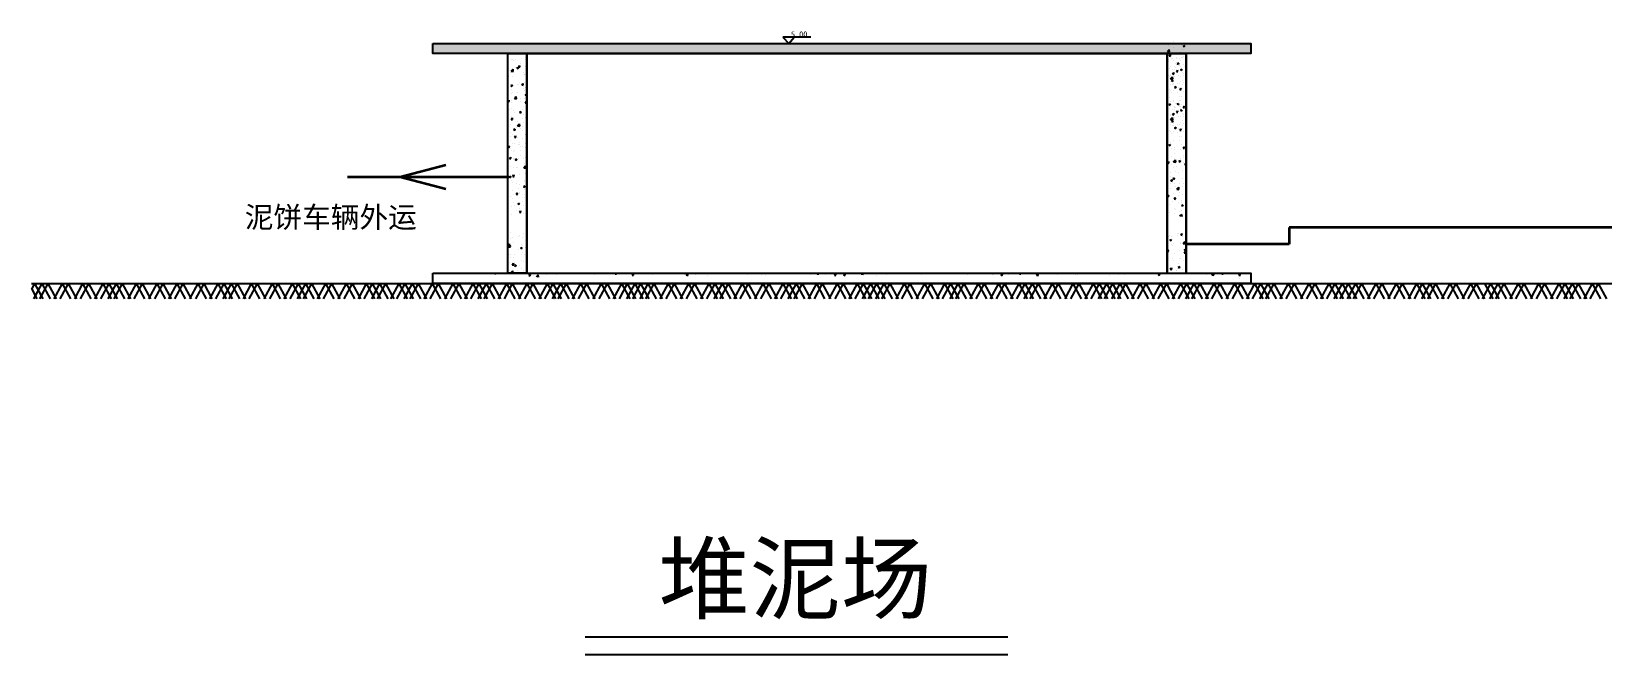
# Model space of a CAD drawing. Header units: inches. Extents: x -343134 to -190334, y -250018 to -182064.
# Drawn here: x -343134 to -310235, y -239832 to -226790 of the extents above; entities that cross this region are included whole.
import ezdxf

# ---------------------------------------------------------------- set-up
doc = ezdxf.new("R2010")
doc.units = ezdxf.units.IN
doc.header["$MEASUREMENT"] = 0

msp = doc.modelspace()

# ---------------------------------------------------------------- hatches: boundary and pattern name
at = {"ltscale": 5}
h = msp.add_hatch(dxfattribs=at)
h.set_pattern_fill('AR-CONC', color=256, scale=50, style=0)
h.set_pattern_definition([(50, (-61399.2, 19613.45), (358.6301, -31.37607), [37.5, -412.5]), (355, (-61399.2, 19613.45), (-69.37567, 376.09607), [30, -330]), (100.4514, (-61369.32, 19610.83), (289.2547, 344.71977), [31.8701, -350.57106]), (46.1842, (-61399.2, 19713.45), (533.6205, -82.7595), [56.25, -618.75]), (96.6356, (-61354.74, 19706.55), (467.33135, 487.0589), [47.80514, -525.8565]), (351.1842, (-61399.2, 19713.45), (467.331, 487.0593), [45, -495]), (21, (-61349.2, 19688.45), (298.45353, -201.30945), [37.5, -412.5]), (326, (-61349.2, 19688.45), (121.65767, 362.57502), [30, -330]), (71.4514, (-61324.34, 19671.67), (420.1113, 161.26525), [31.8701, -350.57106]), (37.5, (-61399.2, 19613.45), (6.079928, 166.446927), [0, -326, 0, -335, 0, -331.25]), (7.5, (-61399.2, 19613.45), (131.53477, 197.20586), [0, -191, 0, -318.5, 0, -126.25]), (327.5, (-61510.7, 19613.45), (266.91122, -11.277436), [0, -125, 0, -390, 0, -517.5]), (317.5, (-61560.7, 19613.45), (291.59308, 50.05249), [0, -162.5, 0, -259, 0, -367.5])])
h.paths.add_polyline_path([(-334727, -227039), (-334727, -227253), (-317602, -227253), (-317602, -227039)])

# ---------------------------------------------------------------- linework, layer by layer
for p, q in [((-326814, -226909), (-327398, -226909)), ((-327398, -226909), (-327271, -227039)), ((-327271, -227039), (-327164, -226909)), ((-334727, -227253), (-334727, -227039)), ((-334727, -227039), (-317602, -227039)), ((-317602, -227253), (-334727, -227253)), ((-333158, -227253), (-318954, -227253)), ((-333158, -229239), (-333158, -227253)), ((-333158, -227253), (-332759, -227253)), ((-333158, -229239), (-333158, -227253)), ((-332789, -227329), (-332789, -227329)), ((-332759, -229239), (-332759, -227253)), ((-332759, -227253), (-332759, -229239)), ((-319354, -229239), (-319354, -227253)), ((-319354, -227253), (-319354, -229239)), ((-319350, -227203), (-319350, -227203)), ((-319346, -227212), (-319307, -227172)), ((-319346, -227212), (-319301, -227219)), ((-319320, -227258), (-319320, -227258)), ((-319314, -227060), (-319314, -227060)), ((-319314, -227092), (-319314, -227092)), ((-319309, -227303), (-319284, -227274)), ((-319309, -227303), (-319279, -227306)), ((-319301, -227219), (-319307, -227171)), ((-319279, -227306), (-319285, -227274)), ((-319218, -227005), (-319218, -227005)), ((-319213, -227243), (-319213, -227243)), ((-319209, -227127), (-319209, -227127)), ((-319147, -227325), (-319147, -227325)), ((-319063, -227223), (-319063, -227223)), ((-319060, -227327), (-319060, -227327)), ((-319057, -227057), (-319057, -227057)), ((-319047, -227071), (-319047, -227071)), ((-319034, -227161), (-319034, -227161)), ((-319020, -227095), (-318985, -227082)), ((-319020, -227095), (-318995, -227112)), ((-319014, -227314), (-319014, -227314)), ((-318995, -227112), (-318985, -227082)), ((-318954, -227253), (-318954, -229239)), ((-318954, -229239), (-318954, -227253)), ((-318954, -229239), (-318954, -227253)), ((-333096, -227640), (-333096, -227640)), ((-333087, -227622), (-333048, -227582)), ((-333087, -227622), (-333043, -227629)), ((-333080, -227379), (-333080, -227379)), ((-333061, -227372), (-333061, -227372)), ((-333052, -227569), (-333052, -227569)), ((-333043, -227629), (-333048, -227581)), ((-333046, -227403), (-333046, -227403)), ((-333003, -227544), (-333003, -227544)), ((-332997, -227386), (-332997, -227386)), ((-332971, -227555), (-332936, -227542)), ((-332971, -227555), (-332946, -227572)), ((-332946, -227572), (-332936, -227542)), ((-332937, -227533), (-332912, -227504)), ((-332937, -227533), (-332907, -227536)), ((-332907, -227535), (-332913, -227504)), ((-332891, -227453), (-332891, -227453)), ((-332889, -227554), (-332889, -227554)), ((-332872, -227347), (-332872, -227347)), ((-332829, -227651), (-332829, -227651)), ((-332795, -227534), (-332795, -227534)), ((-332789, -227368), (-332789, -227368)), ((-319354, -227382), (-319338, -227376)), ((-319354, -227403), (-319348, -227406)), ((-319349, -227406), (-319339, -227376)), ((-319349, -227507), (-319349, -227507)), ((-319332, -227591), (-319332, -227591)), ((-319326, -227425), (-319326, -227425)), ((-319297, -227556), (-319297, -227556)), ((-319277, -227515), (-319277, -227515)), ((-319271, -227349), (-319271, -227349)), ((-319249, -227352), (-319249, -227352)), ((-319244, -227581), (-319244, -227581)), ((-319239, -227679), (-319215, -227651)), ((-319210, -227682), (-319215, -227650)), ((-319210, -227399), (-319210, -227399)), ((-319193, -227578), (-319193, -227578)), ((-319191, -227525), (-319191, -227525)), ((-319187, -227451), (-319187, -227451)), ((-319172, -227539), (-319172, -227539)), ((-319166, -227358), (-319166, -227358)), ((-319158, -227628), (-319134, -227600)), ((-319158, -227628), (-319128, -227631)), ((-319141, -227458), (-319106, -227444)), ((-319141, -227458), (-319117, -227475)), ((-319139, -227648), (-319139, -227648)), ((-319128, -227631), (-319134, -227599)), ((-319117, -227474), (-319107, -227444)), ((-319093, -227353), (-319093, -227353)), ((-319090, -227509), (-319090, -227509)), ((-319082, -227519), (-319082, -227519)), ((-319075, -227556), (-319075, -227556)), ((-319075, -227591), (-319040, -227577)), ((-319075, -227591), (-319050, -227608)), ((-319069, -227390), (-319069, -227390)), ((-319050, -227607), (-319040, -227577)), ((-319041, -227342), (-319041, -227342)), ((-319027, -227647), (-319027, -227647)), ((-319020, -227480), (-319020, -227480)), ((-318983, -227514), (-318983, -227514)), ((-318977, -227592), (-318977, -227592)), ((-333135, -227741), (-333135, -227741)), ((-333093, -227918), (-333058, -227904)), ((-333093, -227918), (-333068, -227935)), ((-333088, -227963), (-333088, -227963)), ((-333068, -227934), (-333058, -227904)), ((-333064, -227902), (-333064, -227902)), ((-333058, -227736), (-333058, -227736)), ((-332950, -227897), (-332950, -227897)), ((-332927, -227907), (-332927, -227907)), ((-332910, -227852), (-332910, -227852)), ((-332867, -227909), (-332843, -227880)), ((-332867, -227909), (-332837, -227912)), ((-332837, -227911), (-332843, -227880)), ((-332825, -227880), (-332825, -227880)), ((-332821, -227974), (-332821, -227974)), ((-332819, -227700), (-332819, -227700)), ((-332807, -227867), (-332807, -227867)), ((-332801, -227700), (-332801, -227700)), ((-332790, -227962), (-332790, -227962)), ((-319344, -227835), (-319344, -227835)), ((-319344, -227924), (-319344, -227924)), ((-319338, -227758), (-319338, -227758)), ((-319323, -227722), (-319323, -227722)), ((-319304, -227736), (-319304, -227736)), ((-319289, -227848), (-319289, -227848)), ((-319288, -227896), (-319288, -227896)), ((-319287, -227706), (-319287, -227706)), ((-319283, -227682), (-319283, -227682)), ((-319279, -227782), (-319240, -227741)), ((-319279, -227782), (-319235, -227789)), ((-319263, -227820), (-319228, -227807)), ((-319263, -227820), (-319238, -227837)), ((-319246, -227909), (-319246, -227909)), ((-319235, -227789), (-319240, -227741)), ((-319239, -227679), (-319209, -227682)), ((-319238, -227837), (-319228, -227807)), ((-319214, -227876), (-319214, -227876)), ((-319209, -227910), (-319209, -227910)), ((-319197, -227954), (-319162, -227940)), ((-319197, -227954), (-319172, -227970)), ((-319191, -227734), (-319191, -227734)), ((-319182, -227964), (-319182, -227964)), ((-319172, -227970), (-319162, -227940)), ((-319138, -227877), (-319138, -227877)), ((-319117, -227972), (-319117, -227972)), ((-319114, -227711), (-319114, -227711)), ((-319089, -228004), (-319065, -227976)), ((-319087, -227889), (-319087, -227889)), ((-319081, -227723), (-319081, -227723)), ((-319077, -227846), (-319077, -227846)), ((-319059, -228007), (-319065, -227976)), ((-319039, -227980), (-319039, -227980)), ((-319033, -227813), (-319033, -227813)), ((-319021, -227908), (-319021, -227908)), ((-319020, -227717), (-319020, -227717)), ((-319013, -227861), (-319013, -227861)), ((-319007, -227680), (-319007, -227680)), ((-333156, -228254), (-333132, -228225)), ((-333156, -228254), (-333127, -228256)), ((-333127, -228256), (-333132, -228225)), ((-333088, -228275), (-333088, -228275)), ((-333082, -228012), (-333082, -228012)), ((-333082, -228094), (-333082, -228094)), ((-333076, -228235), (-333076, -228235)), ((-333070, -228069), (-333070, -228069)), ((-333026, -228161), (-333026, -228161)), ((-333021, -228192), (-332982, -228151)), ((-333021, -228192), (-332976, -228199)), ((-332976, -228199), (-332982, -228151)), ((-332957, -228078), (-332957, -228078)), ((-332899, -228250), (-332899, -228250)), ((-332891, -228187), (-332891, -228187)), ((-332819, -228200), (-332819, -228200)), ((-332813, -228033), (-332813, -228033)), ((-332798, -228285), (-332774, -228256)), ((-332798, -228285), (-332768, -228288)), ((-332794, -228119), (-332759, -228106)), ((-332794, -228119), (-332769, -228136)), ((-332768, -228288), (-332774, -228256)), ((-332769, -228136), (-332759, -228105)), ((-332767, -228053), (-332767, -228053)), ((-332759, -228172), (-332759, -228172)), ((-319318, -228316), (-319283, -228303)), ((-319318, -228316), (-319293, -228333)), ((-319301, -228181), (-319301, -228181)), ((-319295, -228015), (-319295, -228015)), ((-319294, -228333), (-319283, -228302)), ((-319279, -228028), (-319279, -228028)), ((-319276, -228255), (-319276, -228255)), ((-319270, -228075), (-319270, -228075)), ((-319217, -228227), (-319217, -228227)), ((-319211, -228032), (-319211, -228032)), ((-319210, -228249), (-319210, -228249)), ((-319187, -228302), (-319187, -228302)), ((-319145, -228058), (-319145, -228058)), ((-319141, -228308), (-319106, -228295)), ((-319141, -228308), (-319117, -228325)), ((-319117, -228325), (-319107, -228295)), ((-319091, -228142), (-319091, -228142)), ((-319089, -228004), (-319059, -228007)), ((-319087, -228230), (-319087, -228230)), ((-319069, -228240), (-319069, -228240)), ((-319051, -228312), (-319051, -228312)), ((-319045, -228146), (-319045, -228146)), ((-319012, -228040), (-319012, -228040)), ((-318955, -228033), (-318955, -228033)), ((-333124, -228417), (-333124, -228417)), ((-333088, -228568), (-333088, -228568)), ((-333087, -228630), (-333063, -228601)), ((-333087, -228630), (-333057, -228633)), ((-333083, -228645), (-333083, -228645)), ((-333082, -228401), (-333082, -228401)), ((-333057, -228632), (-333063, -228601)), ((-333031, -228447), (-333031, -228447)), ((-333018, -228484), (-333018, -228484)), ((-332916, -228482), (-332881, -228468)), ((-332916, -228482), (-332891, -228498)), ((-332912, -228485), (-332912, -228485)), ((-332891, -228498), (-332881, -228468)), ((-332857, -228428), (-332857, -228428)), ((-332846, -228603), (-332846, -228603)), ((-332831, -228533), (-332831, -228533)), ((-332825, -228366), (-332825, -228366)), ((-332792, -228595), (-332792, -228595)), ((-319348, -228352), (-319354, -228321)), ((-319354, -228351), (-319348, -228352)), ((-319308, -228348), (-319308, -228348)), ((-319297, -228406), (-319297, -228406)), ((-319287, -228556), (-319287, -228556)), ((-319283, -228532), (-319283, -228532)), ((-319279, -228632), (-319240, -228592)), ((-319279, -228632), (-319235, -228639)), ((-319277, -228366), (-319277, -228366)), ((-319244, -228431), (-319244, -228431)), ((-319235, -228639), (-319240, -228592)), ((-319239, -228530), (-319215, -228501)), ((-319239, -228530), (-319209, -228532)), ((-319210, -228532), (-319215, -228501)), ((-319193, -228428), (-319193, -228428)), ((-319192, -228367), (-319192, -228367)), ((-319191, -228375), (-319191, -228375)), ((-319191, -228584), (-319191, -228584)), ((-319172, -228390), (-319172, -228390)), ((-319158, -228479), (-319134, -228450)), ((-319158, -228479), (-319128, -228481)), ((-319139, -228498), (-319139, -228498)), ((-319128, -228481), (-319134, -228450)), ((-319114, -228562), (-319114, -228562)), ((-319090, -228359), (-319090, -228359)), ((-319082, -228369), (-319082, -228369)), ((-319081, -228573), (-319081, -228573)), ((-319075, -228407), (-319075, -228407)), ((-319075, -228441), (-319040, -228428)), ((-319075, -228441), (-319050, -228458)), ((-319050, -228458), (-319040, -228428)), ((-319027, -228497), (-319027, -228497)), ((-319020, -228331), (-319020, -228331)), ((-319020, -228567), (-319020, -228567)), ((-319019, -228381), (-318995, -228352)), ((-319019, -228381), (-318989, -228383)), ((-319007, -228531), (-319007, -228531)), ((-318990, -228383), (-318995, -228352)), ((-318983, -228365), (-318983, -228365)), ((-333100, -228901), (-333100, -228901)), ((-333094, -228734), (-333094, -228734)), ((-333053, -228937), (-333053, -228937)), ((-333037, -228844), (-333002, -228831)), ((-333037, -228844), (-333013, -228861)), ((-333018, -229006), (-332994, -228977)), ((-333013, -228861), (-333003, -228831)), ((-332988, -229008), (-332994, -228977)), ((-332978, -228800), (-332978, -228800)), ((-332956, -228682), (-332956, -228682)), ((-332954, -228762), (-332916, -228721)), ((-332954, -228762), (-332910, -228769)), ((-332910, -228769), (-332916, -228721)), ((-332892, -228820), (-332892, -228820)), ((-332853, -228783), (-332853, -228783)), ((-332844, -228866), (-332844, -228866)), ((-332837, -228699), (-332837, -228699)), ((-332795, -228956), (-332795, -228956)), ((-332787, -228949), (-332787, -228949)), ((-319295, -228865), (-319295, -228865)), ((-319289, -228699), (-319289, -228699)), ((-319288, -228747), (-319288, -228747)), ((-319279, -228879), (-319279, -228879)), ((-319270, -228925), (-319270, -228925)), ((-319263, -228671), (-319228, -228657)), ((-319263, -228671), (-319238, -228688)), ((-319246, -228759), (-319246, -228759)), ((-319238, -228687), (-319228, -228657)), ((-319214, -228727), (-319214, -228727)), ((-319211, -228883), (-319211, -228883)), ((-319209, -228760), (-319209, -228760)), ((-319197, -228804), (-319162, -228791)), ((-319197, -228804), (-319172, -228821)), ((-319182, -228814), (-319182, -228814)), ((-319172, -228821), (-319162, -228790)), ((-319145, -228909), (-319145, -228909)), ((-319138, -228728), (-319138, -228728)), ((-319117, -228823), (-319117, -228823)), ((-319089, -228855), (-319065, -228826)), ((-319089, -228855), (-319059, -228858)), ((-319087, -228740), (-319087, -228740)), ((-319077, -228697), (-319077, -228697)), ((-319059, -228857), (-319065, -228826)), ((-319039, -228830), (-319039, -228830)), ((-319033, -228664), (-319033, -228664)), ((-319021, -228758), (-319021, -228758)), ((-319013, -228711), (-319013, -228711)), ((-319012, -228890), (-319012, -228890)), ((-333158, -229206), (-333124, -229193)), ((-333158, -229208), (-333134, -229224)), ((-333158, -231849), (-333158, -229239)), ((-333158, -231849), (-333158, -229239)), ((-333153, -229192), (-333153, -229192)), ((-333134, -229223), (-333124, -229193)), ((-333116, -229178), (-333116, -229178)), ((-333112, -229234), (-333112, -229234)), ((-333109, -228997), (-333109, -228997)), ((-333106, -229067), (-333106, -229067)), ((-333085, -229278), (-333085, -229278)), ((-333056, -229127), (-333056, -229127)), ((-333032, -229295), (-333032, -229295)), ((-333026, -229129), (-333026, -229129)), ((-333018, -229006), (-332988, -229009)), ((-333010, -229291), (-333010, -229291)), ((-332984, -228981), (-332984, -228981)), ((-332948, -229005), (-332948, -229005)), ((-332926, -229153), (-332926, -229153)), ((-332913, -229118), (-332913, -229118)), ((-332904, -229155), (-332904, -229155)), ((-332886, -229203), (-332886, -229203)), ((-332885, -229274), (-332885, -229274)), ((-332856, -229198), (-332856, -229198)), ((-332850, -229032), (-332850, -229032)), ((-332793, -229228), (-332793, -229228)), ((-332789, -229138), (-332789, -229138)), ((-332779, -229263), (-332779, -229263)), ((-332759, -231849), (-332759, -229239)), ((-332759, -229239), (-332759, -231849)), ((-319354, -231849), (-319354, -229239)), ((-319354, -229239), (-319354, -231849)), ((-319318, -229167), (-319283, -229153)), ((-319318, -229167), (-319293, -229183)), ((-319294, -229183), (-319283, -229153)), ((-319276, -229106), (-319276, -229106)), ((-319258, -229241), (-319258, -229241)), ((-319217, -229077), (-319217, -229077)), ((-319198, -229271), (-319198, -229271)), ((-319192, -229217), (-319192, -229217)), ((-319091, -228992), (-319091, -228992)), ((-319087, -229081), (-319087, -229081)), ((-319073, -229255), (-319073, -229255)), ((-319051, -229163), (-319051, -229163)), ((-319045, -228997), (-319045, -228997)), ((-319019, -229231), (-318995, -229202)), ((-319019, -229231), (-318989, -229234)), ((-319005, -229209), (-319005, -229209)), ((-318990, -229233), (-318995, -229202)), ((-318980, -229204), (-318980, -229204)), ((-318954, -229239), (-318954, -231849)), ((-318954, -231849), (-318954, -229239)), ((-318954, -231849), (-318954, -229239)), ((-333154, -229382), (-333154, -229382)), ((-333142, -229488), (-333142, -229488)), ((-333122, -229447), (-333098, -229418)), ((-333122, -229447), (-333092, -229449)), ((-333093, -229449), (-333098, -229418)), ((-333097, -229613), (-333097, -229613)), ((-333048, -229450), (-333048, -229450)), ((-333044, -229628), (-333044, -229628)), ((-333038, -229461), (-333038, -229461)), ((-333017, -229471), (-333017, -229471)), ((-333005, -229471), (-332970, -229458)), ((-333005, -229471), (-332980, -229488)), ((-332980, -229488), (-332970, -229458)), ((-332925, -229453), (-332925, -229453)), ((-332887, -229394), (-332887, -229394)), ((-332827, -229446), (-332827, -229446)), ((-332825, -229647), (-332786, -229606)), ((-332805, -229563), (-332805, -229563)), ((-332792, -229596), (-332792, -229596)), ((-332786, -229429), (-332786, -229429)), ((-332781, -229653), (-332786, -229606)), ((-332781, -229461), (-332781, -229461)), ((-332764, -229478), (-332759, -229472)), ((-332764, -229478), (-332759, -229479)), ((-319344, -229448), (-319344, -229448)), ((-319344, -229542), (-319320, -229513)), ((-319344, -229542), (-319314, -229545)), ((-319330, -229468), (-319330, -229468)), ((-319314, -229545), (-319320, -229513)), ((-319270, -229574), (-319270, -229574)), ((-319264, -229408), (-319264, -229408)), ((-319239, -229515), (-319239, -229515)), ((-319226, -229633), (-319226, -229633)), ((-319216, -229519), (-319177, -229479)), ((-319216, -229519), (-319172, -229526)), ((-319205, -229335), (-319205, -229335)), ((-319205, -229452), (-319205, -229452)), ((-319172, -229526), (-319177, -229478)), ((-319147, -229624), (-319147, -229624)), ((-319109, -229507), (-319074, -229493)), ((-319109, -229507), (-319084, -229524)), ((-319084, -229523), (-319074, -229493)), ((-319077, -229459), (-319077, -229459)), ((-319017, -229542), (-319017, -229542)), ((-319015, -229427), (-319015, -229427)), ((-319011, -229376), (-319011, -229376)), ((-318985, -229574), (-318961, -229545)), ((-318985, -229574), (-318955, -229576)), ((-318972, -229526), (-318972, -229526)), ((-318956, -229576), (-318961, -229545)), ((-333148, -229669), (-333148, -229669)), ((-333127, -229834), (-333092, -229820)), ((-333127, -229834), (-333102, -229851)), ((-333102, -229850), (-333092, -229820)), ((-333091, -229841), (-333091, -229841)), ((-333083, -229903), (-333083, -229903)), ((-333056, -229961), (-333056, -229961)), ((-333053, -229823), (-333029, -229794)), ((-333053, -229823), (-333023, -229825)), ((-333050, -229794), (-333050, -229794)), ((-333023, -229825), (-333029, -229794)), ((-332986, -229648), (-332986, -229648)), ((-332959, -229644), (-332959, -229644)), ((-332906, -229788), (-332906, -229788)), ((-332825, -229647), (-332781, -229654)), ((-332817, -229915), (-332817, -229915)), ((-332804, -229929), (-332804, -229929)), ((-332798, -229762), (-332798, -229762)), ((-332775, -229799), (-332775, -229799)), ((-319336, -229649), (-319336, -229649)), ((-319282, -229907), (-319282, -229907)), ((-319278, -229821), (-319278, -229821)), ((-319276, -229741), (-319276, -229741)), ((-319274, -229918), (-319250, -229890)), ((-319274, -229918), (-319245, -229921)), ((-319245, -229921), (-319251, -229889)), ((-319231, -229870), (-319196, -229856)), ((-319231, -229870), (-319206, -229886)), ((-319206, -229886), (-319196, -229856)), ((-319177, -229713), (-319177, -229713)), ((-319106, -229743), (-319106, -229743)), ((-319029, -229875), (-319029, -229875)), ((-319023, -229709), (-319023, -229709)), ((-318969, -229960), (-318969, -229960)), ((-318963, -229780), (-318963, -229780)), ((-333098, -230246), (-333098, -230246)), ((-333062, -230127), (-333062, -230127)), ((-333038, -230194), (-333038, -230194)), ((-332984, -230199), (-332959, -230170)), ((-332984, -230199), (-332954, -230202)), ((-332978, -229971), (-332978, -229971)), ((-332954, -230201), (-332960, -230170)), ((-332926, -230086), (-332926, -230086)), ((-332916, -230169), (-332916, -230169)), ((-332913, -230177), (-332913, -230177)), ((-332906, -229996), (-332906, -229996)), ((-332828, -230035), (-332793, -230022)), ((-332828, -230035), (-332803, -230052)), ((-332816, -230262), (-332816, -230262)), ((-332810, -230095), (-332810, -230095)), ((-332807, -230196), (-332807, -230196)), ((-332804, -230052), (-332793, -230021)), ((-332781, -229980), (-332781, -229980)), ((-332759, -230217), (-332759, -230216)), ((-332759, -230217), (-332759, -230217)), ((-319352, -230232), (-319317, -230219)), ((-319352, -230232), (-319327, -230249)), ((-319328, -230249), (-319318, -230218)), ((-319294, -230240), (-319294, -230240)), ((-319288, -230073), (-319288, -230073)), ((-319274, -229969), (-319274, -229969)), ((-319227, -230266), (-319227, -230266)), ((-319226, -230174), (-319226, -230174)), ((-319207, -229968), (-319207, -229968)), ((-319205, -230294), (-319181, -230266)), ((-319175, -230297), (-319181, -230265)), ((-319169, -230036), (-319169, -230036)), ((-319150, -230089), (-319111, -230049)), ((-319150, -230089), (-319105, -230096)), ((-319106, -230096), (-319111, -230048)), ((-319107, -230234), (-319107, -230234)), ((-319101, -230158), (-319101, -230158)), ((-319094, -229977), (-319094, -229977)), ((-319041, -230208), (-319041, -230208)), ((-319035, -230041), (-319035, -230041)), ((-319007, -229980), (-319007, -229980)), ((-333075, -230460), (-333075, -230460)), ((-333069, -230294), (-333069, -230294)), ((-333044, -230374), (-333044, -230374)), ((-333013, -230424), (-333013, -230424)), ((-332986, -230547), (-332986, -230547)), ((-332950, -230398), (-332915, -230384)), ((-332950, -230398), (-332925, -230414)), ((-332925, -230414), (-332915, -230384)), ((-332914, -230575), (-332890, -230546)), ((-332914, -230575), (-332884, -230578)), ((-332908, -230491), (-332908, -230491)), ((-332907, -230421), (-332907, -230421)), ((-332884, -230577), (-332890, -230546)), ((-332855, -230349), (-332855, -230349)), ((-332828, -230595), (-332828, -230595)), ((-332822, -230428), (-332822, -230428)), ((-319306, -230573), (-319306, -230573)), ((-319300, -230406), (-319300, -230406)), ((-319232, -230355), (-319232, -230355)), ((-319208, -230601), (-319208, -230601)), ((-319205, -230294), (-319175, -230297)), ((-319204, -230490), (-319204, -230490)), ((-319174, -230527), (-319174, -230527)), ((-319108, -230376), (-319108, -230376)), ((-319099, -230557), (-319099, -230557)), ((-319084, -230659), (-319045, -230618)), ((-319054, -230433), (-319019, -230420)), ((-319054, -230433), (-319029, -230450)), ((-319054, -230541), (-319054, -230541)), ((-319048, -230374), (-319048, -230374)), ((-319039, -230666), (-319045, -230618)), ((-319043, -230330), (-319043, -230330)), ((-319029, -230450), (-319019, -230420)), ((-333081, -230627), (-333081, -230627)), ((-333158, -231272), (-333121, -231233)), ((-333158, -231274), (-333116, -231280)), ((-333134, -231296), (-333110, -231267)), ((-333116, -231280), (-333121, -231233)), ((-333104, -231298), (-333110, -231267)), ((-333105, -231001), (-333105, -231001)), ((-333099, -231126), (-333099, -231126)), ((-333072, -231277), (-333072, -231277)), ((-333065, -231097), (-333065, -231097)), ((-333043, -231199), (-333043, -231199)), ((-332940, -231080), (-332940, -231080)), ((-332909, -231054), (-332909, -231054)), ((-332882, -231252), (-332882, -231252)), ((-332852, -231260), (-332852, -231260)), ((-332846, -231094), (-332846, -231094)), ((-332838, -231012), (-332838, -231012)), ((-332776, -231211), (-332776, -231211)), ((-332773, -230962), (-332759, -230956)), ((-332773, -230962), (-332759, -230971)), ((-319330, -231239), (-319330, -231239)), ((-319324, -231072), (-319324, -231072)), ((-319297, -231159), (-319262, -231145)), ((-319297, -231159), (-319272, -231175)), ((-319295, -231067), (-319295, -231067)), ((-319273, -231175), (-319262, -231145)), ((-319259, -231258), (-319259, -231258)), ((-319253, -231077), (-319253, -231077)), ((-319233, -231265), (-319233, -231265)), ((-319210, -231234), (-319210, -231234)), ((-319134, -231011), (-319134, -231011)), ((-319128, -231061), (-319128, -231061)), ((-319109, -231009), (-319109, -231009)), ((-319078, -231207), (-319078, -231207)), ((-319072, -231040), (-319072, -231040)), ((-319070, -231233), (-319070, -231233)), ((-319066, -231047), (-319042, -231018)), ((-319066, -231047), (-319036, -231049)), ((-319037, -231049), (-319042, -231018)), ((-319029, -231078), (-319029, -231078)), ((-319017, -231229), (-318978, -231188)), ((-319017, -231229), (-318973, -231236)), ((-318973, -231235), (-318979, -231188)), ((-318967, -231276), (-318967, -231276)), ((-333140, -231455), (-333140, -231455)), ((-333134, -231296), (-333104, -231298)), ((-333111, -231459), (-333111, -231459)), ((-333105, -231292), (-333105, -231292)), ((-333101, -231512), (-333101, -231512)), ((-333035, -231522), (-333035, -231522)), ((-333014, -231450), (-333014, -231450)), ((-332929, -231352), (-332929, -231352)), ((-332895, -231324), (-332860, -231311)), ((-332895, -231324), (-332870, -231341)), ((-332873, -231466), (-332873, -231466)), ((-332870, -231341), (-332860, -231310)), ((-332865, -231593), (-332865, -231593)), ((-332859, -231427), (-332859, -231427)), ((-332829, -231605), (-332829, -231605)), ((-332809, -231462), (-332809, -231462)), ((-332775, -231327), (-332759, -231307)), ((-332775, -231327), (-332759, -231329)), ((-332768, -231533), (-332768, -231533)), ((-319354, -231389), (-319331, -231363)), ((-319354, -231391), (-319326, -231394)), ((-319343, -231571), (-319343, -231571)), ((-319337, -231405), (-319337, -231405)), ((-319326, -231394), (-319332, -231362)), ((-319331, -231520), (-319331, -231520)), ((-319230, -231533), (-319230, -231533)), ((-319225, -231588), (-319225, -231588)), ((-319202, -231430), (-319202, -231430)), ((-319090, -231539), (-319090, -231539)), ((-319084, -231373), (-319084, -231373)), ((-319064, -231532), (-319064, -231532)), ((-319017, -231586), (-319017, -231586)), ((-318999, -231360), (-318964, -231346)), ((-318999, -231360), (-318974, -231377)), ((-318997, -231423), (-318973, -231394)), ((-318997, -231423), (-318967, -231425)), ((-318974, -231376), (-318964, -231346)), ((-318967, -231425), (-318973, -231394)), ((-318959, -231599), (-318959, -231599)), ((-333466, -231869), (-333466, -231869)), ((-333435, -231849), (-333412, -231865)), ((-333412, -231865), (-333407, -231849)), ((-332759, -231849), (-333158, -231849)), ((-333145, -231647), (-333145, -231647)), ((-333123, -231792), (-333123, -231792)), ((-333117, -231625), (-333117, -231625)), ((-333094, -231843), (-333055, -231803)), ((-333094, -231843), (-333055, -231849)), ((-333065, -231672), (-333041, -231643)), ((-333065, -231672), (-333035, -231675)), ((-333049, -231849), (-333055, -231803)), ((-333055, -231849), (-333049, -231850)), ((-333049, -231850), (-333049, -231849)), ((-333035, -231674), (-333041, -231643)), ((-333016, -231687), (-332981, -231673)), ((-333016, -231687), (-332992, -231704)), ((-332992, -231703), (-332982, -231673)), ((-332973, -231720), (-332973, -231720)), ((-332961, -231803), (-332961, -231803)), ((-332910, -231687), (-332910, -231687)), ((-332871, -231760), (-332871, -231760)), ((-332836, -231786), (-332836, -231786)), ((-332718, -231888), (-332683, -231875)), ((-332718, -231888), (-332693, -231905)), ((-332693, -231905), (-332683, -231874)), ((-332617, -231889), (-332617, -231889)), ((-332560, -231926), (-332521, -231885)), ((-332516, -231933), (-332521, -231885)), ((-332360, -231853), (-332360, -231853)), ((-332348, -231885), (-332348, -231885)), ((-332148, -231875), (-332148, -231875)), ((-331345, -231883), (-331345, -231883)), ((-330913, -231860), (-330904, -231849)), ((-330913, -231860), (-330883, -231863)), ((-330883, -231863), (-330886, -231849)), ((-330703, -231865), (-330703, -231865)), ((-330554, -231892), (-330530, -231863)), ((-330554, -231892), (-330524, -231894)), ((-330525, -231894), (-330530, -231863)), ((-330287, -231870), (-330287, -231870)), ((-330139, -231849), (-330117, -231864)), ((-330118, -231863), (-330113, -231849)), ((-330066, -231872), (-330066, -231872)), ((-329770, -231856), (-329770, -231856)), ((-329503, -231867), (-329503, -231867)), ((-329449, -231880), (-329449, -231880)), ((-329425, -231853), (-329421, -231849)), ((-329425, -231853), (-329380, -231860)), ((-329424, -231887), (-329389, -231874)), ((-329424, -231887), (-329399, -231904)), ((-329399, -231904), (-329389, -231873)), ((-329380, -231859), (-329382, -231849)), ((-329259, -231855), (-329259, -231855)), ((-329236, -231878), (-329236, -231878)), ((-328969, -231889), (-328969, -231889)), ((-328790, -231864), (-328790, -231864)), ((-328558, -231868), (-328558, -231868)), ((-328130, -231886), (-328130, -231886)), ((-327855, -231878), (-327855, -231878)), ((-327771, -231891), (-327771, -231891)), ((-327518, -231859), (-327518, -231859)), ((-326843, -231849), (-326823, -231863)), ((-326823, -231862), (-326819, -231849)), ((-326685, -231876), (-326685, -231876)), ((-326679, -231861), (-326669, -231849)), ((-326679, -231861), (-326649, -231863)), ((-326649, -231863), (-326652, -231849)), ((-326560, -231859), (-326560, -231859)), ((-326498, -231852), (-326498, -231852)), ((-326496, -231883), (-326496, -231883)), ((-326320, -231892), (-326296, -231863)), ((-326320, -231892), (-326290, -231895)), ((-326290, -231894), (-326296, -231863)), ((-326129, -231886), (-326094, -231872)), ((-326129, -231886), (-326104, -231903)), ((-326105, -231902), (-326094, -231872)), ((-325756, -231862), (-325743, -231849)), ((-325756, -231862), (-325711, -231869)), ((-325711, -231869), (-325714, -231849)), ((-325431, -231890), (-325431, -231890)), ((-325242, -231866), (-325242, -231866)), ((-325224, -231878), (-325224, -231878)), ((-325027, -231860), (-325027, -231860)), ((-324769, -231850), (-324769, -231850)), ((-324760, -231872), (-324760, -231872)), ((-324494, -231883), (-324494, -231883)), ((-324066, -231860), (-324066, -231860)), ((-323944, -231867), (-323944, -231867)), ((-323798, -231850), (-323798, -231850)), ((-323797, -231855), (-323797, -231855)), ((-323547, -231849), (-323529, -231862)), ((-323531, -231861), (-323531, -231861)), ((-323529, -231861), (-323525, -231849)), ((-323264, -231872), (-323264, -231872)), ((-323000, -231885), (-323000, -231885)), ((-322998, -231883), (-322998, -231883)), ((-322835, -231885), (-322800, -231871)), ((-322835, -231885), (-322810, -231902)), ((-322810, -231901), (-322800, -231871)), ((-322669, -231859), (-322669, -231859)), ((-322668, -231886), (-322668, -231886)), ((-322543, -231870), (-322543, -231870)), ((-322445, -231861), (-322435, -231849)), ((-322445, -231861), (-322415, -231864)), ((-322415, -231863), (-322417, -231849)), ((-322087, -231872), (-322065, -231849)), ((-322087, -231872), (-322042, -231879)), ((-322086, -231892), (-322062, -231864)), ((-322086, -231892), (-322056, -231895)), ((-322056, -231895), (-322062, -231863)), ((-322042, -231878), (-322046, -231849)), ((-321650, -231886), (-321650, -231886)), ((-321397, -231854), (-321397, -231854)), ((-321271, -231883), (-321271, -231883)), ((-321224, -231876), (-321224, -231876)), ((-320568, -231893), (-320568, -231893)), ((-320374, -231878), (-320374, -231878)), ((-320251, -231849), (-320234, -231860)), ((-320234, -231860), (-320231, -231849)), ((-319779, -231866), (-319779, -231866)), ((-319654, -231849), (-319654, -231849)), ((-319541, -231884), (-319506, -231870)), ((-319541, -231884), (-319516, -231900)), ((-319516, -231900), (-319506, -231870)), ((-319354, -231849), (-318954, -231849)), ((-319349, -231738), (-319349, -231738)), ((-319333, -231627), (-319333, -231627)), ((-319286, -231767), (-319262, -231739)), ((-319286, -231767), (-319256, -231770)), ((-319257, -231770), (-319262, -231738)), ((-319211, -231867), (-319211, -231867)), ((-319163, -231786), (-319163, -231786)), ((-319149, -231783), (-319149, -231783)), ((-319120, -231722), (-319085, -231709)), ((-319120, -231722), (-319096, -231739)), ((-319111, -231642), (-319111, -231642)), ((-319102, -231872), (-319102, -231872)), ((-319096, -231706), (-319096, -231706)), ((-319096, -231739), (-319086, -231709)), ((-319024, -231767), (-319024, -231767)), ((-318525, -231881), (-318525, -231881)), ((-318417, -231881), (-318387, -231849)), ((-318417, -231881), (-318373, -231888)), ((-318373, -231888), (-318378, -231849)), ((-318336, -231856), (-318336, -231856)), ((-318210, -231861), (-318200, -231849)), ((-318210, -231861), (-318180, -231864)), ((-318181, -231864), (-318183, -231849)), ((-317852, -231893), (-317828, -231864)), ((-317852, -231893), (-317822, -231895)), ((-317822, -231895), (-317828, -231864)), ((-317823, -231861), (-317823, -231861)), ((-343134, -232064), (-247110, -232064)), ((-343067, -232064), (-343134, -232187)), ((-343134, -232170), (-343017, -232385)), ((-342913, -232064), (-343087, -232385)), ((-343067, -232064), (-342893, -232385)), ((-342789, -232064), (-342963, -232385)), ((-342913, -232064), (-342739, -232385)), ((-342789, -232064), (-342614, -232385)), ((-342491, -232064), (-342665, -232385)), ((-342367, -232064), (-342541, -232385)), ((-342491, -232064), (-342317, -232385)), ((-342367, -232064), (-342193, -232385)), ((-342061, -232064), (-342235, -232385)), ((-341937, -232064), (-342111, -232385)), ((-342061, -232064), (-341887, -232385)), ((-341937, -232064), (-341763, -232385)), ((-341639, -232064), (-341814, -232385)), ((-341515, -232064), (-341689, -232385)), ((-341639, -232064), (-341465, -232385)), ((-341361, -232064), (-341535, -232385)), ((-341515, -232064), (-341341, -232385)), ((-341237, -232064), (-341411, -232385)), ((-341361, -232064), (-341187, -232385)), ((-341237, -232064), (-341062, -232385)), ((-340939, -232064), (-341113, -232385)), ((-340815, -232064), (-340989, -232385)), ((-340939, -232064), (-340765, -232385)), ((-340815, -232064), (-340641, -232385)), ((-340510, -232064), (-340684, -232385)), ((-340385, -232064), (-340559, -232385)), ((-340510, -232064), (-340336, -232385)), ((-340385, -232064), (-340211, -232385)), ((-340385, -232064), (-340211, -232385)), ((-340088, -232064), (-340262, -232385)), ((-340088, -232064), (-340262, -232385)), ((-339963, -232064), (-340138, -232385)), ((-340088, -232064), (-339914, -232385)), ((-339963, -232064), (-339789, -232385)), ((-339651, -232064), (-339825, -232385)), ((-339527, -232064), (-339701, -232385)), ((-339651, -232064), (-339477, -232385)), ((-339527, -232064), (-339353, -232385)), ((-339229, -232064), (-339404, -232385)), ((-339105, -232064), (-339279, -232385)), ((-339229, -232064), (-339055, -232385)), ((-338951, -232064), (-339125, -232385)), ((-339105, -232064), (-338931, -232385)), ((-338827, -232064), (-339001, -232385)), ((-338951, -232064), (-338777, -232385)), ((-338827, -232064), (-338652, -232385)), ((-338529, -232064), (-338703, -232385)), ((-338405, -232064), (-338579, -232385)), ((-338529, -232064), (-338355, -232385)), ((-338405, -232064), (-338231, -232385)), ((-338096, -232064), (-338270, -232385)), ((-337972, -232064), (-338146, -232385)), ((-338096, -232064), (-337922, -232385)), ((-337972, -232064), (-337798, -232385)), ((-337675, -232064), (-337849, -232385)), ((-337550, -232064), (-337724, -232385)), ((-337675, -232064), (-337501, -232385)), ((-337396, -232064), (-337570, -232385)), ((-337550, -232064), (-337376, -232385)), ((-337272, -232064), (-337446, -232385)), ((-337396, -232064), (-337222, -232385)), ((-337272, -232064), (-337098, -232385)), ((-336974, -232064), (-337148, -232385)), ((-336850, -232064), (-337024, -232385)), ((-336974, -232064), (-336800, -232385)), ((-336850, -232064), (-336676, -232385)), ((-336543, -232064), (-336717, -232385)), ((-336418, -232064), (-336592, -232385)), ((-336543, -232064), (-336369, -232385)), ((-336418, -232064), (-336244, -232385)), ((-336121, -232064), (-336295, -232385)), ((-335997, -232064), (-336171, -232385)), ((-336121, -232064), (-335947, -232385)), ((-335842, -232064), (-336016, -232385)), ((-335997, -232064), (-335822, -232385)), ((-335718, -232064), (-335892, -232385)), ((-335842, -232064), (-335668, -232385)), ((-335718, -232064), (-335544, -232385)), ((-335441, -232064), (-335615, -232385)), ((-335316, -232064), (-335490, -232385)), ((-335441, -232064), (-335267, -232385)), ((-335162, -232064), (-335336, -232385)), ((-335316, -232064), (-335142, -232385)), ((-335038, -232064), (-335212, -232385)), ((-335162, -232064), (-334988, -232385)), ((-335038, -232064), (-334864, -232385)), ((-334740, -232064), (-334914, -232385)), ((-334616, -232064), (-334790, -232385)), ((-334740, -232064), (-334566, -232385)), ((-334616, -232064), (-334442, -232385)), ((-334310, -232064), (-334484, -232385)), ((-334186, -232064), (-334360, -232385)), ((-334310, -232064), (-334136, -232385)), ((-334186, -232064), (-334012, -232385)), ((-333889, -232064), (-334063, -232385)), ((-333764, -232064), (-333938, -232385)), ((-333889, -232064), (-333715, -232385)), ((-333610, -232064), (-333784, -232385)), ((-333764, -232064), (-333590, -232385)), ((-333486, -232064), (-333660, -232385)), ((-333610, -232064), (-333436, -232385)), ((-333486, -232064), (-333312, -232385)), ((-333188, -232064), (-333362, -232385)), ((-333064, -232064), (-333238, -232385)), ((-333188, -232064), (-333014, -232385)), ((-333064, -232064), (-332890, -232385)), ((-332759, -232064), (-332933, -232385)), ((-332634, -232064), (-332808, -232385)), ((-332759, -232064), (-332585, -232385)), ((-332634, -232064), (-332460, -232385)), ((-332337, -232064), (-332511, -232385)), ((-332213, -232064), (-332387, -232385)), ((-332337, -232064), (-332163, -232385)), ((-332058, -232064), (-332232, -232385)), ((-332213, -232064), (-332038, -232385)), ((-331934, -232064), (-332108, -232385)), ((-332058, -232064), (-331884, -232385)), ((-331934, -232064), (-331760, -232385)), ((-331636, -232064), (-331810, -232385)), ((-331512, -232064), (-331686, -232385)), ((-331636, -232064), (-331462, -232385)), ((-331512, -232064), (-331338, -232385)), ((-331202, -232064), (-331376, -232385)), ((-331078, -232064), (-331252, -232385)), ((-331202, -232064), (-331028, -232385)), ((-331078, -232064), (-330904, -232385)), ((-330780, -232064), (-330954, -232385)), ((-330656, -232064), (-330830, -232385)), ((-330780, -232064), (-330606, -232385)), ((-330502, -232064), (-330676, -232385)), ((-330502, -232064), (-330676, -232385)), ((-330656, -232064), (-330482, -232385)), ((-330377, -232064), (-330551, -232385)), ((-330502, -232064), (-330328, -232385)), ((-330223, -232064), (-330397, -232385)), ((-330377, -232064), (-330203, -232385)), ((-330099, -232064), (-330273, -232385)), ((-330223, -232064), (-330049, -232385)), ((-330099, -232064), (-329925, -232385)), ((-329801, -232064), (-329975, -232385)), ((-329677, -232064), (-329851, -232385)), ((-329801, -232064), (-329627, -232385)), ((-329677, -232064), (-329503, -232385)), ((-329372, -232064), (-329546, -232385)), ((-329247, -232064), (-329421, -232385)), ((-329372, -232064), (-329197, -232385)), ((-329247, -232064), (-329073, -232385)), ((-328950, -232064), (-329124, -232385)), ((-328825, -232064), (-328999, -232385)), ((-328950, -232064), (-328776, -232385)), ((-328671, -232064), (-328845, -232385)), ((-328825, -232064), (-328651, -232385)), ((-328547, -232064), (-328721, -232385)), ((-328671, -232064), (-328497, -232385)), ((-328547, -232064), (-328373, -232385)), ((-328249, -232064), (-328423, -232385)), ((-328125, -232064), (-328299, -232385)), ((-328249, -232064), (-328075, -232385)), ((-328125, -232064), (-327951, -232385)), ((-327820, -232064), (-327994, -232385)), ((-327695, -232064), (-327870, -232385)), ((-327820, -232064), (-327646, -232385)), ((-327695, -232064), (-327521, -232385)), ((-327398, -232064), (-327572, -232385)), ((-327274, -232064), (-327448, -232385)), ((-327398, -232064), (-327224, -232385)), ((-327119, -232064), (-327293, -232385)), ((-327274, -232064), (-327100, -232385)), ((-326995, -232064), (-327169, -232385)), ((-327119, -232064), (-326945, -232385)), ((-326995, -232064), (-326821, -232385)), ((-326698, -232064), (-326872, -232385)), ((-326573, -232064), (-326747, -232385)), ((-326698, -232064), (-326524, -232385)), ((-326573, -232064), (-326399, -232385)), ((-326263, -232064), (-326437, -232385)), ((-326139, -232064), (-326313, -232385)), ((-326263, -232064), (-326089, -232385)), ((-326139, -232064), (-325965, -232385)), ((-325841, -232064), (-326015, -232385)), ((-325717, -232064), (-325891, -232385)), ((-325841, -232064), (-325667, -232385)), ((-325563, -232064), (-325737, -232385)), ((-325563, -232064), (-325737, -232385)), ((-325717, -232064), (-325543, -232385)), ((-325438, -232064), (-325613, -232385)), ((-325563, -232064), (-325389, -232385)), ((-325284, -232064), (-325458, -232385)), ((-325438, -232064), (-325264, -232385)), ((-325160, -232064), (-325334, -232385)), ((-325284, -232064), (-325110, -232385)), ((-325160, -232064), (-324986, -232385)), ((-324862, -232064), (-325036, -232385)), ((-324738, -232064), (-324912, -232385)), ((-324862, -232064), (-324688, -232385)), ((-324738, -232064), (-324564, -232385)), ((-324433, -232064), (-324607, -232385)), ((-324308, -232064), (-324482, -232385)), ((-324433, -232064), (-324259, -232385)), ((-324308, -232064), (-324134, -232385)), ((-324011, -232064), (-324185, -232385)), ((-323887, -232064), (-324061, -232385)), ((-324011, -232064), (-323837, -232385)), ((-323732, -232064), (-323906, -232385)), ((-323887, -232064), (-323712, -232385)), ((-323608, -232064), (-323782, -232385)), ((-323732, -232064), (-323558, -232385)), ((-323608, -232064), (-323434, -232385)), ((-323310, -232064), (-323484, -232385)), ((-323186, -232064), (-323360, -232385)), ((-323310, -232064), (-323136, -232385)), ((-323186, -232064), (-323012, -232385)), ((-322881, -232064), (-323055, -232385)), ((-322757, -232064), (-322931, -232385)), ((-322881, -232064), (-322707, -232385)), ((-322757, -232064), (-322583, -232385)), ((-322459, -232064), (-322633, -232385)), ((-322335, -232064), (-322509, -232385)), ((-322459, -232064), (-322285, -232385)), ((-322180, -232064), (-322355, -232385)), ((-322335, -232064), (-322161, -232385)), ((-322056, -232064), (-322230, -232385)), ((-322180, -232064), (-322006, -232385)), ((-322056, -232064), (-321882, -232385)), ((-321759, -232064), (-321933, -232385)), ((-321634, -232064), (-321808, -232385)), ((-321759, -232064), (-321585, -232385)), ((-321634, -232064), (-321460, -232385)), ((-321324, -232064), (-321498, -232385)), ((-321200, -232064), (-321374, -232385)), ((-321324, -232064), (-321150, -232385)), ((-321200, -232064), (-321026, -232385)), ((-320903, -232064), (-321077, -232385)), ((-320778, -232064), (-320952, -232385)), ((-320903, -232064), (-320729, -232385)), ((-320624, -232064), (-320798, -232385)), ((-320624, -232064), (-320798, -232385)), ((-320778, -232064), (-320604, -232385)), ((-320500, -232064), (-320674, -232385)), ((-320624, -232064), (-320450, -232385)), ((-320345, -232064), (-320519, -232385)), ((-320500, -232064), (-320326, -232385)), ((-320221, -232064), (-320395, -232385)), ((-320345, -232064), (-320171, -232385)), ((-320221, -232064), (-320047, -232385)), ((-319924, -232064), (-320098, -232385)), ((-319799, -232064), (-319973, -232385)), ((-319924, -232064), (-319749, -232385)), ((-319799, -232064), (-319625, -232385)), ((-319494, -232064), (-319668, -232385)), ((-319369, -232064), (-319544, -232385)), ((-319494, -232064), (-319320, -232385)), ((-319369, -232064), (-319195, -232385)), ((-319072, -232064), (-319246, -232385)), ((-318948, -232064), (-319122, -232385)), ((-319072, -232064), (-318898, -232385)), ((-318793, -232064), (-318967, -232385)), ((-318948, -232064), (-318774, -232385)), ((-318669, -232064), (-318843, -232385)), ((-318793, -232064), (-318619, -232385)), ((-318669, -232064), (-318495, -232385)), ((-318372, -232064), (-318546, -232385)), ((-318247, -232064), (-318421, -232385)), ((-318372, -232064), (-318197, -232385)), ((-318247, -232064), (-318073, -232385)), ((-317942, -232064), (-318116, -232385)), ((-317818, -232064), (-317992, -232385)), ((-317942, -232064), (-317768, -232385)), ((-317837, -231970), (-317837, -231970)), ((-317818, -232064), (-317644, -232385)), ((-317520, -232064), (-317694, -232385)), ((-317396, -232064), (-317570, -232385)), ((-317520, -232064), (-317346, -232385)), ((-317242, -232064), (-317416, -232385)), ((-317396, -232064), (-317222, -232385)), ((-317117, -232064), (-317291, -232385)), ((-317242, -232064), (-317068, -232385)), ((-317117, -232064), (-316943, -232385)), ((-316820, -232064), (-316994, -232385)), ((-316695, -232064), (-316870, -232385)), ((-316820, -232064), (-316646, -232385)), ((-316695, -232064), (-316521, -232385)), ((-316386, -232064), (-316560, -232385)), ((-316261, -232064), (-316435, -232385)), ((-316386, -232064), (-316211, -232385)), ((-316261, -232064), (-316087, -232385)), ((-315964, -232064), (-316138, -232385)), ((-315839, -232064), (-316013, -232385)), ((-315964, -232064), (-315790, -232385)), ((-315685, -232064), (-315859, -232385)), ((-315685, -232064), (-315859, -232385)), ((-315839, -232064), (-315665, -232385)), ((-315561, -232064), (-315735, -232385)), ((-315685, -232064), (-315511, -232385)), ((-315406, -232064), (-315581, -232385)), ((-315561, -232064), (-315387, -232385)), ((-315282, -232064), (-315456, -232385)), ((-315406, -232064), (-315232, -232385)), ((-315282, -232064), (-315108, -232385)), ((-314985, -232064), (-315159, -232385)), ((-314860, -232064), (-315034, -232385)), ((-314985, -232064), (-314811, -232385)), ((-314860, -232064), (-314686, -232385)), ((-314555, -232064), (-314729, -232385)), ((-314431, -232064), (-314605, -232385)), ((-314555, -232064), (-314381, -232385)), ((-314431, -232064), (-314257, -232385)), ((-314133, -232064), (-314307, -232385)), ((-314009, -232064), (-314183, -232385)), ((-314133, -232064), (-313959, -232385)), ((-313854, -232064), (-314029, -232385)), ((-314009, -232064), (-313835, -232385)), ((-313730, -232064), (-313904, -232385)), ((-313854, -232064), (-313680, -232385)), ((-313730, -232064), (-313556, -232385)), ((-313433, -232064), (-313607, -232385)), ((-313308, -232064), (-313482, -232385)), ((-313433, -232064), (-313259, -232385)), ((-313308, -232064), (-313134, -232385)), ((-313003, -232064), (-313177, -232385)), ((-312879, -232064), (-313053, -232385)), ((-313003, -232064), (-312829, -232385)), ((-312879, -232064), (-312705, -232385)), ((-312581, -232064), (-312755, -232385)), ((-312581, -232064), (-312755, -232385)), ((-312706, -232064), (-312532, -232385)), ((-312427, -232064), (-312601, -232385)), ((-312581, -232064), (-312407, -232385)), ((-312303, -232064), (-312477, -232385)), ((-312427, -232064), (-312253, -232385)), ((-312303, -232064), (-312129, -232385)), ((-312005, -232064), (-312179, -232385)), ((-311881, -232064), (-312055, -232385)), ((-312005, -232064), (-311831, -232385)), ((-311881, -232064), (-311707, -232385)), ((-311573, -232064), (-311747, -232385)), ((-311448, -232064), (-311622, -232385)), ((-311573, -232064), (-311399, -232385)), ((-311448, -232064), (-311274, -232385)), ((-311151, -232064), (-311325, -232385)), ((-311027, -232064), (-311201, -232385)), ((-311151, -232064), (-310977, -232385)), ((-310872, -232064), (-311046, -232385)), ((-311027, -232064), (-310852, -232385)), ((-310748, -232064), (-310922, -232385)), ((-310872, -232064), (-310698, -232385)), ((-310748, -232064), (-310574, -232385)), ((-310450, -232064), (-310624, -232385)), ((-310326, -232064), (-310500, -232385)), ((-310450, -232064), (-310276, -232385)), ((-310326, -232064), (-310152, -232385)), ((-331539, -239459), (-322685, -239459)), ((-331539, -239832), (-322685, -239832))]:
    msp.add_line(p, q, dxfattribs=at)
at = {"color": 3, "lineweight": 35, "ltscale": 5}
for p, q in [((-334453, -229592), (-335413, -229841)), ((-333137, -229841), (-336515, -229841)), ((-334453, -230091), (-335413, -229841)), ((-302952, -230894), (-316800, -230894)), ((-316800, -230894), (-316800, -231244)), ((-316800, -231244), (-318954, -231244))]:
    msp.add_line(p, q, dxfattribs=at)
at = {"ltscale": 5}
for points in [[(-334727, -227039), (-317602, -227039), (-317602, -227253), (-334727, -227253)], [(-334727, -231849), (-317602, -231849), (-317602, -232064), (-334727, -232064)]]:
    msp.add_lwpolyline(points, close=True, dxfattribs=at)

# ---------------------------------------------------------------- texts
at = {"ltscale": 5, "attachment_point": 1}
for s, insert, char_height, width in [('5.00', (-327229, -226788), 120, 6167.28), ('{\\fSimSun|b0|i0|c134|p2;泥饼车辆外运}', (-338666, -230456), 440, 14801.47), ('{\\fSimSun|b0|i0|c134|p2;堆泥场}', (-330002, -237538), 1400, 14801.47)]:
    msp.add_mtext(s, dxfattribs=dict(at, insert=insert, char_height=char_height, width=width))

doc.saveas('drawing.dxf')
